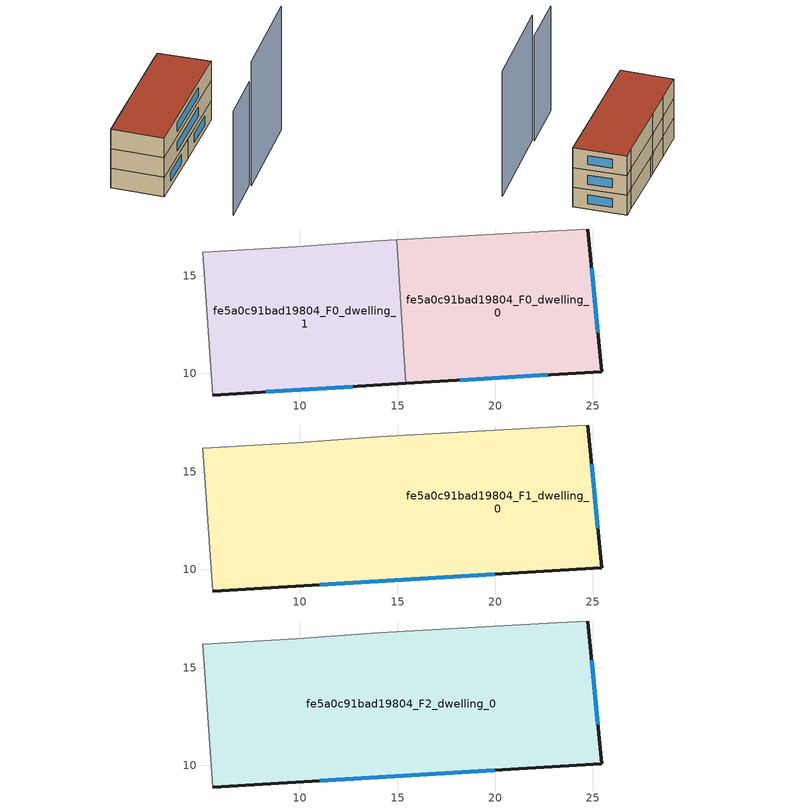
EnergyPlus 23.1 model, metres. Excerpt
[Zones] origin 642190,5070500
fe5a0c91bad19804_F0_dwelling_0
 floor ground (EU_floor_Construction): 24.75,17.39 25.45,10.08 15.41,9.48 14.97,16.84 23.15,17.29 z0
 wall outside (EU_wall_Construction): 15.41,9.48 25.45,10.08 24.75,17.39 z0:3
 wall adiabatic (EU_wall_Construction): 24.75,17.39 23.15,17.29 14.97,16.84 z0:3
 wall to fe5a0c91bad19804_F0_dwelling_1 (EU_wall_Construction): 14.97,16.84 15.41,9.48 z0:3
 window (EU_Window_Construction): 18.17,9.65 22.69,9.92 / 25.25,12.1 24.94,15.38 z0.83:2.17
fe5a0c91bad19804_F0_dwelling_1
 floor ground (EU_floor_Construction): 14.97,16.84 15.41,9.48 5.53,8.89 5.03,16.2 9.84,16.49 14.04,16.79 z0
 wall outside (EU_wall_Construction): 5.53,8.89 15.41,9.48 z0:3
 wall adiabatic (EU_wall_Construction): 14.97,16.84 14.04,16.79 9.84,16.49 5.03,16.2 5.53,8.89 z0:3
 window (EU_Window_Construction): 8.25,9.05 12.69,9.32 z0.83:2.17
fe5a0c91bad19804_F1_dwelling_0
 floor to fe5a0c91bad19804_F0_dwelling_0 (EU_floor_Construction): 24.75,17.39 25.45,10.08 15.41,9.48 14.97,16.84 23.15,17.29 z3
 floor to fe5a0c91bad19804_F0_dwelling_1 (EU_floor_Construction): 14.97,16.84 15.41,9.48 5.53,8.89 5.03,16.2 9.84,16.49 14.04,16.79 z3
 wall outside (EU_wall_Construction): 5.53,8.89 25.45,10.08 24.75,17.39 z3:6
 wall adiabatic (EU_wall_Construction): 24.75,17.39 23.15,17.29 14.04,16.79 9.84,16.49 5.03,16.2 5.53,8.89 z3:6
 window (EU_Window_Construction): 25.25,12.1 24.94,15.38 / 11.01,9.22 19.97,9.76 z3.83:5.17
fe5a0c91bad19804_F2_dwelling_0
 floor to fe5a0c91bad19804_F1_dwelling_0 (EU_floor_Construction): 24.75,17.39 25.45,10.08 5.53,8.89 5.03,16.2 9.84,16.49 14.04,16.79 23.15,17.29 z6
 wall outside (EU_wall_Construction): 5.53,8.89 25.45,10.08 24.75,17.39 z6:9
 wall adiabatic (EU_wall_Construction): 24.75,17.39 23.15,17.29 14.04,16.79 9.84,16.49 5.03,16.2 5.53,8.89 z6:9
 window (EU_Window_Construction): 25.25,12.1 24.94,15.38 / 11.01,9.22 19.97,9.76 z6.83:8.17
 roof outside (EU_roof_Construction): 25.45,10.08 24.75,17.39 23.15,17.29 14.04,16.79 9.84,16.49 5.03,16.2 5.53,8.89 z9
shading: 12.18,-0.72 26.43,0.64 z0:19.1; 4.63,-1.12 12.21,-0.44 z0:16
[Building]
EU S2 Campaign: North Axis=0; Terrain=City; Solar Distribution=FullExterior
[Site:Location]
Lyon-Bron: Latitude=45.75; Longitude=5; Time Zone=1; Elevation=198
[SizingPeriod:WeatherFileDays]
AnnualSizingPeriod: Begin Month=1; Begin Day of Month=1; End Month=12; End Day of Month=31; Day of Week for Start Day=Monday; Use Weather File Daylight Saving Period=No; Use Weather File Rain and Snow Indicators=No
[MATERIAL]
EU_InternalMass_Material: Roughness=MediumRough; Thickness=0.1; Conductivity=1; Density=1800; Specific Heat=900; Thermal Absorptance=0.9; Solar Absorptance=0.7; Visible Absorptance=0.7
[MATERIAL:NOMASS] Roughness=MediumRough; Thermal Absorptance=0.9; Solar Absorptance=0.7; Visible Absorptance=0.7
Name | Thermal Resistance
EU_wall_NoMass | 0.87146
EU_roof_NoMass | 0.842276
EU_floor_NoMass | 0.496999
[WINDOWMATERIAL:SIMPLEGLAZINGSYSTEM]
EU_Window_SimpleGlazing: UFactor=2.2525; Solar Heat Gain Coefficient=0.76; Visible Transmittance=0.76
[CONSTRUCTION]
EU_wall_Construction: EU_wall_NoMass
EU_roof_Construction: EU_roof_NoMass
EU_floor_Construction: EU_floor_NoMass
EU_InternalMass_Construction: EU_InternalMass_Material
EU_Window_Construction: EU_Window_SimpleGlazing
[ZONE] Type=1; Multiplier=1; Ceiling Height=autocalculate; Floor Area=autocalculate; Part of Total Floor Area=Yes
Name | Volume
fe5a0c91bad19804_F0_dwelling_0 | 218.768
fe5a0c91bad19804_F1_dwelling_0 | 437.521
fe5a0c91bad19804_F2_dwelling_0 | 437.524
fe5a0c91bad19804_F0_dwelling_1 | 218.758
[INTERNALMASS] Construction=EU_InternalMass_Construction
Name | Zone or ZoneList | Surface Area
fe5a0c91bad19804_F0_dwelling_0_EU_InternalMass | fe5a0c91bad19804_F0_dwelling_0 | 72.9226
fe5a0c91bad19804_F0_dwelling_1_EU_InternalMass | fe5a0c91bad19804_F0_dwelling_1 | 72.919
fe5a0c91bad19804_F1_dwelling_0_EU_InternalMass | fe5a0c91bad19804_F1_dwelling_0 | 145.842
fe5a0c91bad19804_F2_dwelling_0_EU_InternalMass | fe5a0c91bad19804_F2_dwelling_0 | 145.842
[OTHEREQUIPMENT] Fuel Type=Electricity; Design Level Calculation Method=Watts/Area; Power per Zone Floor Area=1; Fraction Latent=0; Fraction Radiant=0; Fraction Lost=0; Carbon Dioxide Generation Rate=0; EndUse Subcategory=EU_Step8_InternalGains
Name | Zone or ZoneList or Space or SpaceList | Schedule
EU_Step8_InternalGain_fe5a0c91bad19804_F0_dwelling_0_f000 | fe5a0c91bad19804_F0_dwelling_0 | EU_Step8_GainSchedule_fe5a0c91bad19804_F0_dwelling_0_f000
EU_Step8_InternalGain_fe5a0c91bad19804_F0_dwelling_1_f000 | fe5a0c91bad19804_F0_dwelling_1 | EU_Step8_GainSchedule_fe5a0c91bad19804_F0_dwelling_1_f000
EU_Step8_InternalGain_fe5a0c91bad19804_F1_dwelling_0_f000 | fe5a0c91bad19804_F1_dwelling_0 | EU_Step8_GainSchedule_fe5a0c91bad19804_F1_dwelling_0_f000
EU_Step8_InternalGain_fe5a0c91bad19804_F2_dwelling_0_f000 | fe5a0c91bad19804_F2_dwelling_0 | EU_Step8_GainSchedule_fe5a0c91bad19804_F2_dwelling_0_f000
[ZONEVENTILATION:DESIGNFLOWRATE] Schedule=EU_AlwaysOn; Design Flow Rate Calculation Method=AirChanges/Hour; Air Changes per Hour=0.425; Ventilation Type=Natural; Fan Pressure Rise=0; Fan Total Efficiency=1; Constant Term Coefficient=1; Temperature Term Coefficient=0; Velocity Term Coefficient=0; Velocity Squared Term Coefficient=0; Minimum Indoor Temperature=-100; Maximum Indoor Temperature=100; Delta Temperature=-100; Minimum Outdoor Temperature=-100; Maximum Outdoor Temperature=100; Maximum Wind Speed=40
Name | Zone or ZoneList or Space or SpaceList
EU_ConstantAir_fe5a0c91bad19804_F0_dwelling_0 | fe5a0c91bad19804_F0_dwelling_0
EU_ConstantAir_fe5a0c91bad19804_F0_dwelling_1 | fe5a0c91bad19804_F0_dwelling_1
EU_ConstantAir_fe5a0c91bad19804_F1_dwelling_0 | fe5a0c91bad19804_F1_dwelling_0
EU_ConstantAir_fe5a0c91bad19804_F2_dwelling_0 | fe5a0c91bad19804_F2_dwelling_0
[HVACTEMPLATE:THERMOSTAT] Constant Heating Setpoint=20; Constant Cooling Setpoint=50
EU_HeatOnly_fe5a0c91bad19804_F0_dwelling_0; EU_HeatOnly_fe5a0c91bad19804_F0_dwelling_1; EU_HeatOnly_fe5a0c91bad19804_F1_dwelling_0; EU_HeatOnly_fe5a0c91bad19804_F2_dwelling_0
[HVACTEMPLATE:ZONE:IDEALLOADSAIRSYSTEM] System Availability Schedule=EU_AlwaysOn; Maximum Heating Supply Air Temperature=50; Minimum Cooling Supply Air Temperature=13; Maximum Heating Supply Air Humidity Ratio=0.0156; Minimum Cooling Supply Air Humidity Ratio=0.0077; Heating Limit=NoLimit; Cooling Limit=NoLimit; Heating Availability Schedule=EU_AlwaysOn; Cooling Availability Schedule=EU_CoolingOff; Dehumidification Control Type=ConstantSensibleHeatRatio; Cooling Sensible Heat Ratio=0.7; Dehumidification Setpoint=60; Humidification Control Type=None; Humidification Setpoint=30; Outdoor Air Method=None; Outdoor Air Flow Rate per Person=0.00944; Outdoor Air Flow Rate per Zone Floor Area=0; Outdoor Air Flow Rate per Zone=0; Demand Controlled Ventilation Type=None; Outdoor Air Economizer Type=NoEconomizer; Heat Recovery Type=None; Sensible Heat Recovery Effectiveness=0.7; Latent Heat Recovery Effectiveness=0.65
Name | Template Thermostat
fe5a0c91bad19804_F0_dwelling_0 | EU_HeatOnly_fe5a0c91bad19804_F0_dwelling_0
fe5a0c91bad19804_F0_dwelling_1 | EU_HeatOnly_fe5a0c91bad19804_F0_dwelling_1
fe5a0c91bad19804_F1_dwelling_0 | EU_HeatOnly_fe5a0c91bad19804_F1_dwelling_0
fe5a0c91bad19804_F2_dwelling_0 | EU_HeatOnly_fe5a0c91bad19804_F2_dwelling_0
[SIZING:ZONE] Zone Cooling Design Supply Air Temperature Input Method=SupplyAirTemperature; Zone Cooling Design Supply Air Temperature=13; Zone Heating Design Supply Air Temperature Input Method=SupplyAirTemperature; Zone Heating Design Supply Air Temperature=50; Zone Cooling Design Supply Air Humidity Ratio=0.008; Zone Heating Design Supply Air Humidity Ratio=0.008; Cooling Design Air Flow Method=DesignDay; Cooling Design Air Flow Rate=0; Cooling Minimum Air Flow per Zone Floor Area=0.000762; Cooling Minimum Air Flow=0; Cooling Minimum Air Flow Fraction=0.2; Heating Design Air Flow Method=DesignDay; Heating Design Air Flow Rate=0; Heating Maximum Air Flow per Zone Floor Area=0.002032; Heating Maximum Air Flow=0.141576; Heating Maximum Air Flow Fraction=0.3; Account for Dedicated Outdoor Air System=No; Dedicated Outdoor Air System Control Strategy=NeutralSupplyAir; Dedicated Outdoor Air Low Setpoint Temperature for Design=autosize; Dedicated Outdoor Air High Setpoint Temperature for Design=autosize; Zone Load Sizing Method=Sensible Load Only No Latent Load; Zone Latent Cooling Design Supply Air Humidity Ratio Input Method=HumidityRatioDifference; Zone Cooling Design Supply Air Humidity Ratio Difference=0.005; Zone Latent Heating Design Supply Air Humidity Ratio Input Method=HumidityRatioDifference; Zone Humidification Design Supply Air Humidity Ratio Difference=0.005
fe5a0c91bad19804_F0_dwelling_0; fe5a0c91bad19804_F0_dwelling_1; fe5a0c91bad19804_F1_dwelling_0; fe5a0c91bad19804_F2_dwelling_0
[SCHEDULE:CONSTANT]
Name | Hourly Value
EU_AlwaysOn | 1
EU_CoolingOff | 0
[SCHEDULE:FILE] Column Number=1; Rows to Skip at Top=0; Number of Hours of Data=8760; Column Separator=Comma; Interpolate to Timestep=No; Minutes per Item=60; Adjust Schedule for Daylight Savings=Yes
Name | File
EU_Step8_GainSchedule_fe5a0c91bad19804_F0_dwelling_0_f000 | ../../schedules/fe5a0c91bad19804/fe5a0c91bad19804_F0_dwelling_0_f000_gain.csv
EU_Step8_GainSchedule_fe5a0c91bad19804_F0_dwelling_1_f000 | ../../schedules/fe5a0c91bad19804/fe5a0c91bad19804_F0_dwelling_1_f000_gain.csv
EU_Step8_GainSchedule_fe5a0c91bad19804_F1_dwelling_0_f000 | ../../schedules/fe5a0c91bad19804/fe5a0c91bad19804_F1_dwelling_0_f000_gain.csv
EU_Step8_GainSchedule_fe5a0c91bad19804_F2_dwelling_0_f000 | ../../schedules/fe5a0c91bad19804/fe5a0c91bad19804_F2_dwelling_0_f000_gain.csv
